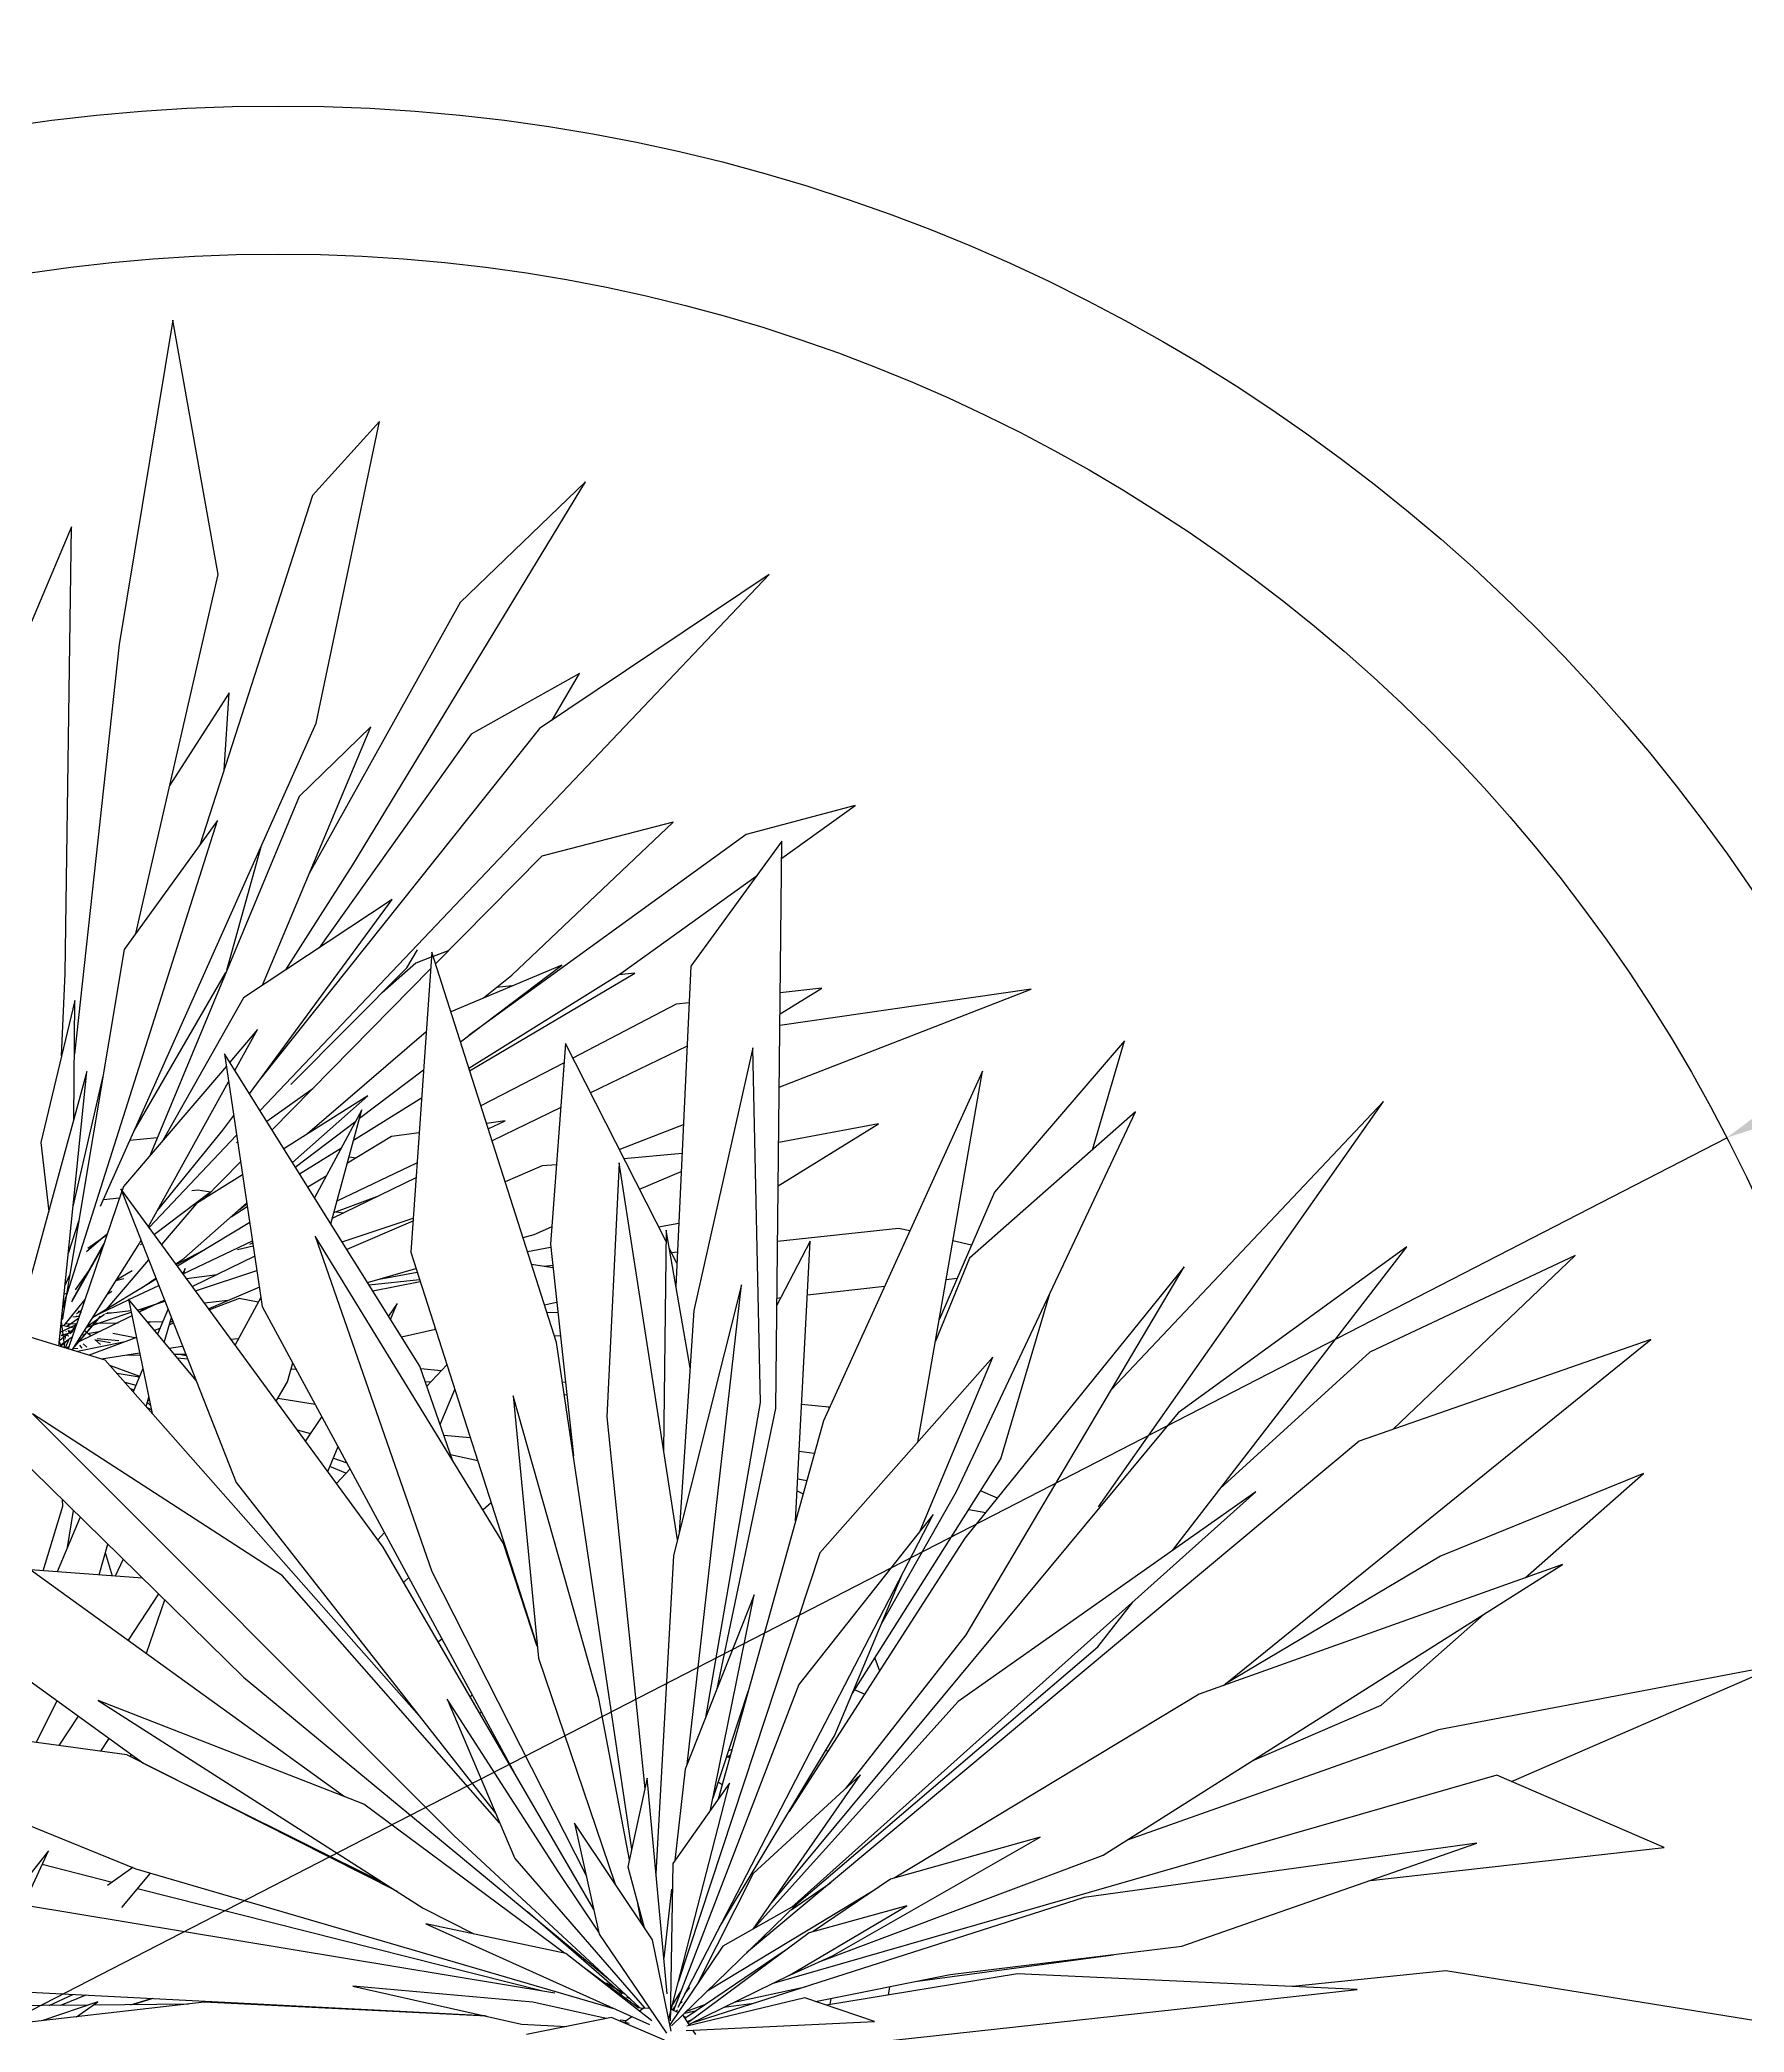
# Model space of a CAD drawing. Header units: millimetres. Extents: x -39333 to 8232, y -29726 to 4142.
# Drawn here: x -7154 to -6579, y -6647 to -5974 of the extents above; entities that cross this region are included whole.
import ezdxf

# ---------------------------------------------------------------- set-up
doc = ezdxf.new("R2010")
doc.units = ezdxf.units.MM
doc.layers.add('zelen', color=69, linetype='Continuous')
doc.layers.add('площадь', color=2, linetype='Continuous', lineweight=25, plot=False)
doc.layers.add('размер', color=1, linetype='Continuous', lineweight=25)
doc.layers.add('территория', color=74, linetype='Continuous', lineweight=25)
doc.styles.get("Standard").update_dxf_attribs({"font": 'arial.ttf'})
doc.dimstyles.new('Аннотативный', dxfattribs={"dimscale": 0, "dimtxt": 2.5, "dimasz": 2.5, "dimexe": 1.25, "dimexo": 0.625, "dimtad": 1, "dimtxsty": 'Standard', "dimcen": 2.5, "dimadec": 0, "dimazin": 0, "dimtfac": 1, "dimtmove": 0, "dimatfit": 3, "dimfxl": 1, "dimarcsym": 0})

# ---------------------------------------------------------------- blocks, each defined once
blk = doc.blocks.new('p4')
at = {"color": 1, "linetype": 'Continuous'}
for p, q in [((-20.74, 421.27), (-35.07, 334.92)), ((-8.7, 353.55), (-20.74, 421.27)), ((34.29, 394.29), (16.42, 374.59)), ((17.43, 313.96), (34.29, 394.29)), ((27.13, 276.3), (89.13, 378.22)), ((89.13, 378.22), (55.71, 346.13)), ((16.42, 374.59), (-13.56, 281.53)), ((-47.72, 366.25), (-60.56, 335.71)), ((-49.39, 247.36), (-47.72, 366.25)), ((-30.64, 257.94), (-8.7, 353.55)), ((2.47, 210.81), (138.06, 353.56)), ((138.06, 353.56), (76.88, 312.52)), ((55.71, 346.13), (15.58, 273.92)), ((-35.07, 334.92), (-46.96, 225.87)), ((87.56, 327.25), (58.72, 311.01)), ((80.23, 314.77), (87.56, 327.25)), ((-5.75, 322.07), (-21.57, 297.47)), ((-7.12, 301.5), (-5.75, 322.07)), ((-39.98, 185.42), (17.43, 313.96)), ((3.09, 244.21), (32, 312.99)), ((32, 312.99), (12.9, 294.48)), ((76.88, 312.52), (2.7, 219.44)), ((58.72, 311.01), (18.18, 254.17)), ((12.9, 294.48), (-26.88, 198.82)), ((160.91, 292.08), (131.93, 284.32)), ((141.38, 278.08), (160.91, 292.08)), ((-50.07, 158.35), (-8.83, 288.06)), ((-8.83, 288.06), (-33.73, 253.68)), ((69.48, 246.9), (112.47, 287.64)), ((112.47, 287.64), (77.45, 278.57)), ((-6.38, 248.24), (2.88, 281.38)), ((131.93, 284.32), (58.17, 230.9)), ((141.43, 282.6), (117.16, 249.25)), ((139.79, 131.53), (141.43, 282.6)), ((9.35, 248.34), (27.13, 276.3)), ((77.45, 278.57), (49.17, 249.87)), ((98.58, 247.38), (134.6, 273.21)), ((37.61, 266.99), (-1.98, 240.86)), ((-0.34, 215.3), (37.61, 266.99)), ((-33.73, 253.68), (-50.09, 155.59)), ((43.96, 250.12), (34.96, 242.22)), ((41.55, 248.87), (44.36, 253.65)), ((48.16, 253.02), (42.57, 173.1)), ((48.06, 251.64), (43.96, 250.12)), ((81.43, 149.05), (48.16, 253.02)), ((52.56, 253.32), (48.54, 251.82)), ((82.78, 249.55), (53.23, 237.16)), ((55.81, 229.11), (82.78, 249.55)), ((-50.38, 225.42), (-49.39, 247.36)), ((-31.04, 205.44), (-6.67, 247.55)), ((47.84, 248.53), (5.66, 205.71)), ((10.7, 217.76), (41.55, 248.87)), ((58.06, 222.08), (98.58, 247.38)), ((58.26, 221.45), (102.22, 247.44)), ((61.94, 240.81), (69.48, 246.9)), ((77.42, 244.84), (76.43, 244.74)), ((102.22, 247.44), (97.98, 247)), ((117.16, 249.25), (113.19, 164.02)), ((-46.84, 240.12), (-55.92, 202.37)), ((-47.11, 208.48), (-46.84, 240.12)), ((-1.98, 240.86), (-23.44, 202.86)), ((69.6, 244.02), (65.46, 243.59)), ((113.28, 239.14), (85.75, 224.8)), ((116.71, 239.52), (113.28, 239.14)), ((140.72, 217.06), (207.82, 243.13)), ((207.82, 243.13), (140.9, 233.52)), ((140.93, 236.63), (152.02, 243.42)), ((152.02, 243.42), (140.99, 242.2)), ((1.8, 232.44), (-5.61, 223.75)), ((-4.23, 221.53), (1.8, 232.44)), ((46.67, 231.77), (15.1, 204.62)), ((83.79, 228.65), (79.76, 175.23)), ((110.56, 175.93), (83.79, 228.65)), ((232.67, 229.38), (198.04, 189.13)), ((224.08, 200.37), (232.67, 229.38)), ((-7.01, 225.98), (3.05, 158.69)), ((44.98, 142.77), (-7.01, 225.98)), ((83.41, 223.58), (61.27, 212.05)), ((116.17, 228.01), (90.46, 215.51)), ((133.67, 227.51), (117.96, 157.63)), ((135.73, 133.07), (133.67, 227.51)), ((-43.62, 221.26), (-62.64, 151.65)), ((-51.12, 148.14), (-43.62, 221.26)), ((-47.31, 185.3), (-39.34, 220.01)), ((-6.51, 222.69), (-33.89, 190.61)), ((-27.21, 179.94), (-5.89, 218.52)), ((28.98, 208.78), (45.97, 221.65)), ((194.79, 221.33), (152.48, 128.26)), ((177.6, 122.57), (194.79, 221.33)), ((4.23, 208), (16.5, 216.72)), ((31.2, 214.73), (8.81, 200.67)), ((11.11, 196.99), (31.2, 214.73)), ((27.39, 202.93), (45.45, 214.21)), ((225.67, 105.32), (301.63, 213.26)), ((301.63, 213.26), (229.11, 136.49)), ((-7.46, 205.6), (-4.55, 209.56)), ((11.85, 195.79), (27.96, 208)), ((29.61, 211.06), (16.97, 187.61)), ((21.3, 180.67), (29.61, 211.06)), ((67.7, 208.06), (62.76, 207.38)), ((63.22, 205.94), (67.7, 208.06)), ((82.51, 211.64), (64.24, 202.76)), ((98.08, 200.5), (115.2, 207.15)), ((140.43, 190.8), (167.17, 207.28)), ((167.17, 207.28), (140.56, 202.29)), ((187.88, 109.4), (235.55, 210.48)), ((235.55, 210.48), (191.36, 171.54)), ((-55.92, 202.37), (-53.81, 183.97)), ((-32.16, 202.93), (-24.96, 203.68)), ((-27.06, 179.73), (-3.76, 204.26)), ((-24.86, 184.2), (-7.46, 205.6)), ((-3.83, 202.27), (-3.5, 202.5)), ((37.44, 203.92), (25.71, 196.8)), ((44.8, 204.93), (37.44, 203.92)), ((-2.71, 197.22), (-12.5, 187.28)), ((13, 193.95), (24.13, 200.9)), ((22.94, 199.04), (23.12, 199.02)), ((22.99, 186.83), (44.24, 196.92)), ((26.18, 198.53), (28.07, 198.23)), ((81.36, 196.42), (77.6, 196.09)), ((98.05, 196.92), (94.81, 129.27)), ((113.57, 96.51), (98.05, 196.92)), ((114.84, 199.38), (99.35, 198.01)), ((-2.19, 193.76), (-14.41, 186.08)), ((20.08, 193.39), (15.21, 190.43)), ((43.96, 192.9), (21.69, 182.08)), ((77.6, 196.09), (67.73, 191.87)), ((103.48, 189.87), (114.62, 194.64)), ((-34.32, 189.34), (-48.61, 147.38)), ((-39.23, 187.11), (-34.93, 187.56)), ((-34.59, 190.02), (-3.92, 111.81)), ((35.22, 94.62), (-34.59, 190.02)), ((-33.89, 190.61), (-34.25, 189.56)), ((-10.74, 189.06), (-25.67, 177.83)), ((-14.41, 186.08), (-23.73, 175.18)), ((-17.81, 171.47), (-1.07, 186.24)), ((-15.74, 189.57), (-14.1, 189.74)), ((-14.1, 189.74), (-10.62, 189.19)), ((-3.04, 184.51), (-1.04, 186.02)), ((22.12, 183.65), (34.31, 188.21)), ((198.04, 189.13), (183.26, 155.12)), ((-45.76, 181.56), (-48.6, 172.75)), ((-0.29, 181.03), (-19.49, 169.38)), ((-5.25, 182.56), (-0.92, 185.26)), ((22.75, 183.89), (24.75, 183.57)), ((24.32, 175.85), (43.21, 182.14)), ((43.15, 181.34), (25.58, 173.82)), ((108.58, 179.83), (113.98, 180.84)), ((-38.9, 175.89), (-47.65, 160.14)), ((-38.18, 178.02), (-43.7, 173.18)), ((-39.14, 177.17), (-43.7, 173.18)), ((-43.4, 174.15), (-38.25, 177.81)), ((-29.99, 174.9), (-29.22, 176.31)), ((-28.87, 175.42), (-29.36, 175.05)), ((-17.87, 167.44), (0.44, 176.13)), ((-0.27, 175.27), (0.53, 175.57)), ((17.1, 177.35), (48.23, 88.13)), ((67.31, 95.59), (17.1, 177.35)), ((72.48, 177), (75.48, 177.87)), ((75.48, 177.87), (80.11, 179.85)), ((79.76, 175.23), (85.89, 118.93)), ((110.6, 178.99), (109.91, 120.21)), ((116.95, 142.34), (110.6, 178.99)), ((148.95, 176.04), (140.08, 158.98)), ((172.48, 179.47), (140.27, 176.01)), ((145.06, 101.61), (148.95, 176.04)), ((175.45, 178.79), (172.48, 179.47)), ((191.88, 174.97), (186.92, 176.12)), ((-39.27, 174.83), (-47.77, 159.77)), ((-47.55, 147.06), (-29.99, 174.9)), ((-27.19, 171.13), (-38.58, 157.8)), ((-19.93, 169.98), (-17.81, 171.47)), ((-12.48, 173.63), (-19.81, 169.82)), ((1.05, 172.05), (-15.54, 163.98)), ((0.65, 174.76), (-3.51, 173.71)), ((42.57, 173.1), (76.08, 68.75)), ((73.67, 173.31), (79.84, 174.46)), ((80.44, 168.95), (74.77, 169.86)), ((113.48, 170.18), (111.42, 174.23)), ((113.62, 173.14), (112.06, 172.97)), ((191.36, 171.54), (182.27, 149.44)), ((245.42, 93.72), (307.81, 174.53)), ((307.81, 174.53), (246.91, 130.32)), ((352.6, 172.23), (297.96, 146.54)), ((304.2, 125.99), (352.6, 172.23)), ((-110.23, 166.11), (-1.94, 59.97)), ((-38.76, 144.39), (-110.23, 166.11)), ((-49.48, 164.15), (-48.18, 167.07)), ((-43.35, 167.89), (-46.75, 163.12)), ((-25.15, 165.94), (-42.14, 155.64)), ((-33.83, 166), (-35.94, 165.47)), ((-35.67, 165.89), (-31.62, 168.29)), ((-28.89, 163.68), (-25.26, 166.23)), ((-27.2, 164.87), (-26.86, 164.91)), ((-26.22, 165.55), (-25.15, 165.95)), ((-17.51, 168.74), (-18.06, 167.43)), ((-17.93, 167.25), (-17.51, 168.74)), ((-17.13, 166.15), (-8.91, 167.21)), ((-14.7, 162.84), (1.61, 168.28)), ((31.07, 165.04), (43.96, 168.76)), ((44.93, 165.74), (31.53, 164.3)), ((45.09, 165.27), (32.53, 162.71)), ((34.16, 165.93), (44.27, 167.82)), ((80.37, 169.56), (78.13, 169.32)), ((185.13, 165.86), (188.07, 166.19)), ((248.51, 169.19), (190.11, 96.94)), ((190.43, 71.28), (248.51, 169.19)), ((216.11, 169.26), (216.32, 169.29)), ((216.32, 169.29), (216.14, 169.33)), ((-50.07, 158.35), (-49.14, 161.28)), ((-49.47, 159.3), (-50.06, 158.48)), ((-49.36, 159.99), (-49.95, 159.54)), ((-49.78, 153.54), (-44.15, 160.46)), ((-49, 162.15), (-49.7, 161.97)), ((-49.7, 161.99), (-49.01, 162.08)), ((-49.7, 161.99), (-49.6, 162)), ((-41.89, 156.04), (-32.57, 160.46)), ((-38.88, 160.81), (-38.84, 160.83)), ((-38.1, 162.04), (-37, 162.73)), ((-38.1, 162.04), (-37, 162.73)), ((-32.6, 160.62), (-26.22, 130.17)), ((-14.57, 138.96), (-32.6, 160.62)), ((-32.49, 160.5), (-24.5, 164.29)), ((-30.16, 157.69), (-22.87, 160.12)), ((-30.16, 157.69), (-24.81, 159.48)), ((-22.97, 160.37), (-29.68, 157.11)), ((-6.14, 160.25), (-12.32, 159.58)), ((2.28, 163.85), (-11.21, 158.07)), ((-3.08, 160.8), (-11.01, 157.8)), ((2.69, 161.1), (-4.15, 148.42)), ((1.99, 159.81), (-3.08, 160.8)), ((38.95, 159.44), (36.69, 156.05)), ((37.21, 155.21), (38.95, 159.44)), ((78.22, 159.08), (81.44, 159.8)), ((130.61, 164.43), (112.52, 92.35)), ((116.16, 36.67), (130.61, 164.43)), ((140.11, 160.92), (141.15, 161.03)), ((148.2, 161.81), (168.75, 164.06)), ((199.69, 118.07), (212.74, 162.11)), ((-50.74, 151.83), (-46.39, 153.9)), ((-50.45, 154.73), (-49.64, 147.69)), ((-50.45, 154.73), (-49.64, 147.69)), ((-50.08, 155.68), (-50.41, 155.09)), ((-50.05, 155.83), (-50.4, 155.21)), ((-50.4, 155.15), (-50.33, 155.23)), ((-50.23, 155.5), (-50.37, 155.48)), ((-50.29, 156.27), (-49.91, 156.65)), ((-50.26, 156.55), (-49.91, 156.68)), ((-49.07, 154.03), (-46.32, 154.09)), ((-45.82, 155.57), (-48.91, 153.34)), ((-48.73, 154.04), (-48.12, 153.91)), ((-48.01, 153.13), (-46.39, 153.9)), ((-45.68, 155.99), (-47.41, 155.8)), ((-46.61, 154.09), (-47.12, 152.93)), ((-40.06, 156.07), (-46.96, 147.99)), ((-40.58, 155.46), (-46.96, 147.99)), ((-46.22, 156.06), (-46.53, 155.9)), ((-46.22, 156.06), (-46.53, 155.9)), ((-46.44, 156.84), (-45.1, 157.67)), ((-46.44, 156.84), (-45.1, 157.67)), ((-31.66, 156.15), (-46.31, 149.02)), ((-45.22, 157.33), (-45.94, 157.36)), ((-45.28, 157.16), (-45.79, 155.98)), ((-43.69, 153.18), (-31.87, 157.12)), ((-43.69, 153.18), (-31.87, 157.12)), ((-43.59, 153.35), (-38.95, 156.61)), ((-42.1, 154.19), (-42.57, 154.06)), ((-42.39, 154.19), (-35.35, 154.35)), ((-41.89, 156.04), (-40.03, 156.92)), ((-31.94, 157.47), (-38.66, 156.74)), ((-37.12, 156.91), (-38.2, 156.97)), ((-28.09, 157.88), (-30.14, 157.66)), ((-26.32, 158.74), (-30.02, 157.67)), ((-27.54, 154.54), (-23.45, 154.64)), ((-27.44, 154.43), (-26.74, 154.56)), ((-22.04, 158), (-24.85, 151.32)), ((-23.02, 149.11), (-21.15, 155.75)), ((-20.54, 154.2), (-21.71, 153.75)), ((-21.45, 154.68), (-20.74, 154.7)), ((3.05, 158.69), (70.24, 34.36)), ((78.86, 157.07), (81.73, 157.13)), ((117.96, 157.63), (114.06, 98.47)), ((-50.39, 147.92), (-50.99, 149.47)), ((-50.82, 149.69), (-47.02, 152.76)), ((-50.82, 149.69), (-47.02, 152.76)), ((-50.74, 151.7), (-50.78, 151.44)), ((-50.6, 148.46), (-49.75, 149.1)), ((-50.59, 148.42), (-47.52, 150.58)), ((-46.75, 152.84), (-50.55, 153.71)), ((-48.74, 149.72), (-50.5, 148.21)), ((-48.74, 149.72), (-50.5, 148.21)), ((-50.45, 150.93), (-47.45, 151.93)), ((-50.45, 150.93), (-49.77, 151.16)), ((-50.34, 151.28), (-48.46, 150.89)), ((-49.67, 147.7), (-49.52, 148.9)), ((-48.51, 149.73), (-49.4, 147.68)), ((-49.39, 149.93), (-49.25, 151.05)), ((-49.13, 152.03), (-49.11, 152.17)), ((-48.69, 152.29), (-47.99, 151.37)), ((-47.77, 151.6), (-48.56, 152.33)), ((-48.42, 151.61), (-48.22, 151.67)), ((-48.06, 151.73), (-47.45, 151.93)), ((-47.21, 152.71), (-47.64, 151.74)), ((-46.89, 152.88), (-46.68, 153.04)), ((-46.89, 152.88), (-46.68, 153.04)), ((-46.24, 149.13), (-46.2, 149.08)), ((-33.91, 149.15), (-46.18, 146.64)), ((-45.42, 149.46), (-45.81, 149.81)), ((-44.97, 151.15), (-44.49, 151.24)), ((-43.66, 147.84), (-44.61, 148.72)), ((-44.09, 152.08), (-44.35, 152.13)), ((-42.62, 150.82), (-44.09, 152.08)), ((-43.36, 151.45), (-40.03, 152.07)), ((-30.47, 150.45), (-43.05, 145.69)), ((-40.01, 148.57), (-41.5, 149.85)), ((-41.43, 149.79), (-37.35, 149.09)), ((-35.14, 149.53), (-40.9, 150.07)), ((-36.73, 151.58), (-30.88, 150.38)), ((-24.23, 152.8), (-25.65, 152.27)), ((-5.29, 149.98), (-3.23, 150.12)), ((40.11, 150.57), (49.16, 152.59)), ((49.19, 152.5), (48.82, 152.51)), ((82.42, 150.8), (80.85, 150.88)), ((101.42, 14.18), (81.43, 149.05)), ((258.99, 57.75), (372.75, 149.87)), ((372.75, 149.87), (295.15, 122.84)), ((-48.53, 147.6), (-49.68, 147.71)), ((-49.2, 147.66), (-49.66, 147.77)), ((-48.39, 148.01), (-49.13, 147.65)), ((-46.07, 147.37), (-47.28, 147.48)), ((-45.62, 148.35), (-45, 147.58)), ((-39.75, 144.69), (-29.6, 146.31)), ((44.83, 49.64), (-38.76, 144.39)), ((-33.14, 145.74), (-29.5, 145.8)), ((-21.73, 147.57), (-18.17, 148.14)), ((-20.39, 145.95), (-17.33, 146)), ((-16.78, 144.6), (-19.48, 144.86)), ((-19.12, 145.98), (-17.19, 145.64)), ((9.8, 138.58), (11.19, 143.63)), ((197.6, 145.18), (151.48, 93.04)), ((178.26, 98.92), (197.6, 145.18)), ((297.96, 146.54), (258.12, 110.17)), ((-37.58, 143.05), (-29.59, 140.1)), ((-36.91, 142.29), (-37.02, 142.65)), ((-29.69, 139.86), (-35.58, 140.78)), ((-33.55, 138.48), (-30.61, 137.67)), ((-28.73, 142.14), (-31.33, 135.96)), ((6.8, 133.45), (9.8, 138.58)), ((12.14, 141.87), (10.74, 142.01)), ((53.74, 117.7), (44.98, 142.77)), ((50.65, 141.51), (45.25, 142.02)), ((47.86, 138.5), (46.43, 138.64)), ((52.19, 143.16), (46.85, 137.42)), ((83.77, 138.42), (82.99, 138.49)), ((-32.13, 136.87), (-31.1, 136.51)), ((-27.82, 131.99), (-27.12, 134.48)), ((-26.67, 132.33), (-27.51, 133.1)), ((-27.33, 133.76), (-26.93, 133.55)), ((17.16, 132.59), (7.2, 134.13)), ((50.41, 127.24), (54.3, 136.57)), ((69.85, 134.87), (76.59, 64.98)), ((92.63, 54.24), (69.85, 134.87)), ((84.13, 135.08), (83.49, 135.14)), ((121.13, 49.21), (135.73, 133.07)), ((-58.13, 130.07), (54.03, 17.82)), ((8.34, 87.03), (-58.13, 130.07)), ((-26.43, 131.15), (-27.64, 131.78)), ((18.89, 129.38), (14.54, 122.87)), ((94.81, 129.27), (104.89, 30.26)), ((124.16, 56.84), (139.79, 131.53)), ((152.48, 128.26), (124.42, 27.47)), ((246.91, 130.32), (138.74, 0.06)), ((153.87, 131.86), (146.67, 132.54)), ((154, 131.62), (153.87, 131.86)), ((12.38, 125.83), (15.88, 124.87)), ((51.39, 124.41), (58.42, 123.74)), ((85.15, 125.71), (84.92, 125.49)), ((295.15, 122.84), (132.02, -13.47)), ((20.51, 114.72), (23.24, 121.34)), ((21.98, 118.29), (25.55, 117.06)), ((60.41, 117.54), (53.21, 119.2)), ((150.04, 119.52), (146.02, 120.06)), ((160.12, 55.55), (199.69, 118.07)), ((-138.39, 116.43), (-28.47, 36.97)), ((-3.92, 111.81), (65.16, 23.72)), ((25.31, 114.26), (21.07, 116.07)), ((26.42, 115.45), (22.81, 111.57)), ((145.64, 112.74), (148.04, 112.31)), ((370.82, 114.22), (316.78, 92.18)), ((339.3, 86.39), (370.82, 114.22)), ((-50.05, 105.46), (-50.12, 107.19)), ((63.98, 106.41), (61.86, 104.48)), ((144.05, -1.32), (267.57, 109.32)), ((145.47, 109.54), (147.06, 108.81)), ((168, 74.38), (187.88, 109.4)), ((267.57, 109.32), (188.32, 53.5)), ((198.77, 107.64), (194.3, 109.56)), ((-55.3, 88.28), (-50.05, 105.46)), ((-45.41, 102.58), (-51.56, 88)), ((-48.83, 94.47), (-47.22, 104.35)), ((61.77, 104.62), (61.95, 104.56)), ((113.76, -27.89), (181.67, 103.24)), ((181.67, 103.24), (145.92, 58)), ((191.18, 104.62), (195.67, 103.82)), ((24.98, 28.13), (-70.04, 96.67)), ((33.83, 96.52), (35.61, 98.45)), ((76.29, 68.11), (67.31, 95.59)), ((190.11, 96.94), (143.34, 24.19)), ((-40.41, 87.17), (-38.09, 95.41)), ((-38.73, 93.15), (-36.93, 86.91)), ((-33.98, 91.38), (-36.09, 86.85)), ((91.33, -1.9), (35.22, 94.62)), ((68.41, 92.25), (68.49, 92.37)), ((112.52, 92.35), (107.87, 7.59)), ((151.48, 93.04), (113.79, -21.21)), ((316.78, 92.18), (259.51, 58.16)), ((-28.81, 86.3), (-58.69, 88.53)), ((-28.79, 86.29), (-28.81, 86.3)), ((66.22, 21.22), (8.34, 87.03)), ((42.09, 86.46), (40.7, 85.19)), ((48.23, 88.13), (89.32, 7.15)), ((155.43, 44.33), (173.33, 87.13)), ((226.94, 12.53), (349.21, 89.93)), ((349.21, 89.93), (252.52, 55.44)), ((-24.54, 82.12), (-32.61, 69.84)), ((-27.79, 66.38), (-22.92, 80.53)), ((71.92, 81.48), (72, 81.44)), ((72.51, 79.87), (72.43, 79.91)), ((134.07, 81.85), (115.67, 35.43)), ((122.42, 24.64), (134.07, 81.85)), ((225.56, 68), (234.81, 79.97)), ((73.66, 76.26), (73.61, 76.3)), ((73.66, 76.26), (73.61, 76.3)), ((300.95, 52.53), (328.35, 76.72)), ((49.89, 69.39), (50.88, 70.19)), ((158.41, 30.36), (190.43, 71.28)), ((76.59, 64.98), (97.06, 4.81)), ((144.66, -0.98), (225.56, 68)), ((166.11, 65.02), (167.41, 61.63)), ((-1.94, 59.97), (95.75, -20.82)), ((407.19, 63.26), (316.25, 45.94)), ((335.68, 32.17), (407.19, 63.26)), ((-141.86, 54.29), (-30.6, 8.94)), ((-33.02, 39.27), (-141.86, 54.29)), ((-57.13, 42.6), (-51.53, 53.64)), ((-40.67, 53.78), (45.91, -1.54)), ((30.1, 26.14), (-40.67, 53.78)), ((52.32, 54.07), (70.27, 11.66)), ((82.02, 7.97), (52.32, 54.07)), ((58.99, 55.18), (58.38, 54.77)), ((100.8, 11.33), (92.63, 54.24)), ((145.92, 58), (112.55, -28.76)), ((123.07, 27.86), (132.48, 56.44)), ((188.32, 53.5), (133.76, -7.1)), ((163.43, 55.44), (160.77, 56.57)), ((252.52, 55.44), (171.34, 6.44)), ((-45.92, 49.59), (-51.07, 41.76)), ((60.98, 50.31), (61.42, 50.69)), ((130.81, 51.36), (131.04, 51.25)), ((266.62, 37.65), (300.95, 52.53)), ((-39.94, 40.23), (-37.72, 43.65)), ((65.81, 42.58), (65.54, 42.46)), ((124.76, -6.64), (155.43, 44.33)), ((316.25, 45.94), (233.32, 16.56)), ((39.02, 2.87), (-33.02, 39.27)), ((-32.12, 38.82), (-31.73, 39.32)), ((126.59, 38.55), (127.71, 39.28)), ((128.09, 40.68), (127.18, 40.34)), ((127.49, 38.52), (127.2, 38.95)), ((127.49, 38.52), (127.2, 38.95)), ((153.14, 40.51), (153.67, 40.26)), ((-28.1, 36.79), (35.53, 5.09)), ((-23.39, 34.41), (-23.37, 34.43)), ((-22.76, 34.09), (-22.74, 34.12)), ((105.5, 33.1), (100.41, 9.5)), ((110.83, -24.32), (105.5, 33.1)), ((115.67, 35.43), (112.92, 11.18)), ((124.46, 32.08), (125.51, 31.4)), ((124.46, 32.08), (125.51, 31.4)), ((133.73, -7.14), (162.33, 33.97)), ((162.33, 33.97), (133.76, 7.66)), ((331.79, 33.85), (138.74, -21.7)), ((376.34, 14.61), (331.79, 33.85)), ((-17.69, 31.6), (-17.66, 31.51)), ((-16.43, 30.97), (-16.49, 30.92)), ((111.27, -31), (127.43, 31.74)), ((127.43, 31.74), (112.35, 10.38)), ((-5.09, 25.15), (-4.96, 25.26)), ((0.91, 22.13), (1.09, 22.25)), ((83.56, -13.57), (30.1, 26.14)), ((6.53, 19.54), (6.32, 19.39)), ((54.03, 17.82), (103.51, -28.01)), ((86.23, 21.07), (92.79, -8.51)), ((106.93, -10.01), (86.23, 21.07)), ((154.85, -14.27), (210.19, 17.34)), ((210.19, 17.34), (170.34, 6.16)), ((-53.84, 13.73), (-71.91, -9.12)), ((-64.5, -9.47), (-53.84, 13.73)), ((18.25, 13.36), (18.5, 13.58)), ((70.27, 11.66), (104.87, -28.05)), ((152.04, -15.54), (226.94, 12.53)), ((326.46, 15.75), (221.9, 1.28)), ((247.93, -11.7), (326.46, 15.75)), ((298.17, 5.86), (376.34, 14.61)), ((-36.94, 5.33), (-55.54, 10.04)), ((-31.37, 9.26), (-38.14, 4.49)), ((-34.32, -1.33), (-26.69, 7.78)), ((-30.6, 8.94), (96.93, -28.33)), ((27.61, 8.63), (28.04, 8.82)), ((30.89, 7.41), (30.39, 7.23)), ((33.74, 5.99), (33.22, 5.79)), ((92.66, -7.91), (82.02, 7.97)), ((100.41, 9.5), (104.7, -6.67)), ((112.35, 10.38), (111.7, -31.51)), ((133.76, 7.66), (119.02, -21.55)), ((170.34, 6.16), (149.75, -7.77)), ((77.72, -23.66), (-30.18, 3.62)), ((112.05, 3.54), (109.96, -14.9)), ((221.9, 1.28), (117.15, -32.23)), ((165.89, 3.15), (121.49, -23.65)), ((143.9, -1.98), (154.34, 5.18)), ((80.95, -24.2), (-60.48, -0.71)), ((45.91, -1.54), (59.4, -8.41)), ((98.92, -24.46), (73.64, -2.53)), ((75.05, -3.7), (74.99, -3.71)), ((104.03, -5.66), (103.02, -0.33)), ((104.45, -6.29), (104.26, -5)), ((111.99, -32.85), (145.33, -0.6)), ((145.33, -0.6), (125.64, -11.69)), ((143.65, -19.3), (174.63, -0.89)), ((174.63, -0.89), (148.69, -8.07)), ((46.65, -5.69), (106.2, -32.5)), ((83.88, -13.64), (46.65, -5.69)), ((92.79, -8.51), (110.72, -34.87)), ((111.96, -34.33), (106.93, -10.01)), ((148.69, -8.07), (116.33, -32.08)), ((137.98, -8.49), (135.21, -10.39)), ((106.75, -31.53), (83.88, -13.64)), ((88.58, -15.49), (89.04, -15.27)), ((125.64, -11.69), (111.6, -32.6)), ((142.28, -12.82), (115.54, -30.9)), ((142.68, -19.78), (154.85, -14.27)), ((177.55, -20.97), (229.63, -13.93)), ((186.24, -19.23), (247.93, -11.7)), ((-164.1, -18.53), (62.23, -30.16)), ((103.11, -28.08), (88.09, -16.93)), ((116.6, -32.49), (143.65, -19.3)), ((150.39, -26.39), (186.24, -19.23)), ((204.11, -19.05), (153.28, -27.37)), ((294.62, -23.24), (204.11, -19.05)), ((318.19, -18.26), (277.39, -22.44)), ((421.01, -34.86), (318.19, -18.26)), ((-40.75, -26.44), (-55.4, -31.47)), ((-53.71, -27.45), (-47.36, -24.53)), ((-43.94, -24.71), (-50.7, -27.42)), ((-46.38, -30.45), (-40.75, -26.44)), ((-32.03, -27.24), (-26.43, -25.61)), ((-26.09, -25.62), (-31.23, -27.23)), ((27.19, -22.29), (72.12, -32.39)), ((75.1, -26.56), (27.19, -22.29)), ((94.71, -21.44), (99.55, -24.35)), ((97.07, -22.86), (99.55, -24.35)), ((100.87, -25.57), (100.08, -25.29)), ((101.28, -25.94), (100.99, -25.95)), ((112.13, -27.63), (114.51, -23.69)), ((114.28, -26.88), (114.82, -26.42)), ((115.58, -24.37), (116.89, -22.69)), ((147.51, -25.42), (116.14, -33)), ((128.72, -26.58), (147.64, -22.47)), ((166.03, -31.68), (147.51, -25.42)), ((154.41, -25.59), (154.15, -27.23)), ((166.26, -37.19), (294.62, -23.24)), ((170.09, -22.46), (169.74, -24.68)), ((-12.37, -26.61), (-122.35, -39.03)), ((-43.4, -27.35), (-102.66, -27.93)), ((-16.6, -27.09), (-42.01, -27.34)), ((62.78, -30.29), (-12.37, -26.61)), ((-0.57, -26.94), (-4.94, -26.98)), ((96, -30.62), (73.38, -35.19)), ((94.66, -30.9), (75.1, -26.56)), ((110.14, -36.65), (96, -30.62)), ((98.33, -31.29), (99.98, -31.48)), ((100.74, -32.25), (98.79, -31.81)), ((99.75, -32.03), (99.98, -31.48)), ((99.98, -31.48), (101.49, -30.38)), ((103.42, -27.93), (102.75, -27.82)), ((103.03, -28.03), (104.49, -28.19)), ((103.45, -28.95), (104.49, -28.19)), ((104.49, -28.19), (106.08, -28.05)), ((110.62, -27.88), (110.68, -27.9)), ((111.73, -29.19), (111.7, -31.08)), ((111.92, -28.47), (113.79, -29.33)), ((112.25, -28.62), (112.95, -27.73)), ((112.29, -28.58), (112.79, -28.15)), ((112.72, -28.34), (112.64, -28.28)), ((113.12, -29.02), (113.62, -28.58)), ((113.16, -29.04), (113.21, -28.95)), ((114.94, -29.99), (116.83, -32.83)), ((115.83, -30.71), (114.99, -30.07)), ((115.49, -29.46), (118.72, -28.76)), ((115.86, -29.1), (121.14, -27.12)), ((115.94, -34.12), (166.03, -31.68)), ((116.13, -31.79), (117.65, -31.1)), ((116.94, -31.63), (116.71, -31.53)), ((116.78, -29.18), (118.43, -28.95)), ((116.99, -31.59), (116.83, -31.47)), ((118.44, -31.81), (118.04, -31.79)), ((125.94, -27.94), (133.92, -26.86)), ((72.12, -32.39), (84.15, -33.02)), ((116.93, -32.81), (116.75, -32.71)), ((117.63, -34.04), (118.38, -35.17)), ((117.78, -32.03), (117.67, -31.97))]:
    blk.add_line(p, q, dxfattribs=at)
blk = doc.blocks.new('*D48')
at = {"layer": 'Defpoints', "color": 0, "transparency": 16777216}
for p in [(-6584.71, -6344.87), (-7562.84, -6848.12)]:
    blk.add_point(p, dxfattribs=at)
at = {"layer": 'размер', "color": 0, "lineweight": -2, "transparency": 16777216}
for p, q in [((-4651.58, -5350.25), (-6362.41, -6230.49)), ((-7562.84, -6848.12), (-6584.71, -6344.87)), ((-7785.14, -6962.5), (-8007.44, -7076.88))]:
    blk.add_line(p, q, dxfattribs=at)
at = {"layer": 'размер', "color": 0, "transparency": 16777216}
for points in [[(-6381.47, -6193.44), (-6343.35, -6267.54), (-6584.71, -6344.87)], [(-7804.2, -6925.45), (-7766.08, -6999.55), (-7562.84, -6848.12)]]:
    blk.add_solid(points, dxfattribs=at)
at = {"layer": 'размер', "color": 0, "transparency": 16777216, "insert": (-5249.84, -5436.36), "char_height": 250, "attachment_point": 5, "rotation": 27.22635}
blk.add_mtext('∅1100', dxfattribs=at)
blk = doc.blocks.new('*D49')
at = {"layer": 'Defpoints', "color": 0, "transparency": 16777216}
for p in [(-3523.77, -5914.94), (-8673.77, -6596.5), (-3523.77, -6596.5)]:
    blk.add_point(p, dxfattribs=at)
at = {"layer": 'размер', "color": 0, "lineweight": -2, "transparency": 16777216}
for p, q in [((-8673.77, -6534), (-8673.77, -5789.94)), ((-3523.77, -6534), (-3523.77, -5789.94)), ((-8423.77, -5914.94), (-3773.77, -5914.94))]:
    blk.add_line(p, q, dxfattribs=at)
at = {"layer": 'размер', "color": 0, "transparency": 16777216}
for points in [[(-8423.77, -5873.27), (-8423.77, -5956.6), (-8673.77, -5914.94)], [(-3773.77, -5873.27), (-3773.77, -5956.6), (-3523.77, -5914.94)]]:
    blk.add_solid(points, dxfattribs=at)
at = {"layer": 'размер', "color": 0, "transparency": 16777216, "insert": (-6098.77, -5724.79), "char_height": 250, "attachment_point": 5}
blk.add_mtext('5150', dxfattribs=at)
blk = doc.blocks.new('*D55')
at = {"layer": 'Defpoints', "color": 0, "transparency": 16777216}
for p in [(-12623.77, -6596.5), (-3573.77, -6846.5), (-12623.77, -12985.04)]:
    blk.add_point(p, dxfattribs=at)
at = {"layer": 'размер', "color": 0, "lineweight": -2, "transparency": 16777216}
for p, q in [((-12623.77, -6659), (-12623.77, -13110.04)), ((-3573.77, -6909), (-3573.77, -13110.04)), ((-3823.77, -12985.04), (-12373.77, -12985.04))]:
    blk.add_line(p, q, dxfattribs=at)
at = {"layer": 'размер', "color": 0, "transparency": 16777216}
for points in [[(-12373.77, -12943.37), (-12373.77, -13026.71), (-12623.77, -12985.04)], [(-3823.77, -12943.37), (-3823.77, -13026.71), (-3573.77, -12985.04)]]:
    blk.add_solid(points, dxfattribs=at)
at = {"layer": 'размер', "color": 0, "transparency": 16777216, "insert": (-8098.77, -12794.9), "char_height": 250, "attachment_point": 5}
blk.add_mtext('9050', dxfattribs=at)
blk = doc.blocks.new('*D56')
at = {"layer": 'Defpoints', "color": 0, "transparency": 16777216}
for p in [(-10623.77, -6596.5), (-3573.77, -6846.5), (-10623.77, -12583.49)]:
    blk.add_point(p, dxfattribs=at)
at = {"layer": 'размер', "color": 0, "lineweight": -2, "transparency": 16777216}
for p, q in [((-10623.77, -6659), (-10623.77, -12708.49)), ((-3573.77, -6909), (-3573.77, -12708.49)), ((-3823.77, -12583.49), (-10373.77, -12583.49))]:
    blk.add_line(p, q, dxfattribs=at)
at = {"layer": 'размер', "color": 0, "transparency": 16777216}
for points in [[(-10373.77, -12541.83), (-10373.77, -12625.16), (-10623.77, -12583.49)], [(-3823.77, -12541.83), (-3823.77, -12625.16), (-3573.77, -12583.49)]]:
    blk.add_solid(points, dxfattribs=at)
at = {"layer": 'размер', "color": 0, "transparency": 16777216, "insert": (-7098.77, -12393.35), "char_height": 250, "attachment_point": 5}
blk.add_mtext('7050', dxfattribs=at)

msp = doc.modelspace()

# ---------------------------------------------------------------- linework, layer by layer
at = {"layer": 'площадь'}
for radius in [1600, 1100]:
    msp.add_circle((-7073.774, -6596.496), radius, dxfattribs=at)
at = {"layer": 'территория'}
for radius in [600, 550]:
    msp.add_circle((-7073.774, -6596.496), radius, dxfattribs=at)
for radius, start, end in [(5550, 90, 270), (3550, 90, 270), (1600, 15.439288, 90), (1100, 15.439288, 90), (1100, 284.502317, 0), (1600, 284.502317, 0)]:
    msp.add_arc((-7073.774, -6596.496), radius, start, end, dxfattribs=at)

# ---------------------------------------------------------------- block references
at = {"layer": 'zelen', "xscale": 1.268164555402169, "yscale": 1.268164555402169, "zscale": 1.268164555402169}
msp.add_blockref('p4', (-7083.062, -6603.071), dxfattribs=at)

# ---------------------------------------------------------------- dimensions: what is measured, and where the dimension line sits
at = {"layer": 'размер'}
dim = msp.add_diameter_dim_2p(p1=(-7562.838, -6848.125), p2=(-6584.711, -6344.867), dimstyle='Аннотативный', dxfattribs=at)
dim.commit()
dim.dimension.update_dxf_attribs({"geometry": '*D48', "text_midpoint": (-5159.645, -5611.654), "dimtype": 163})
for base, p1, p2, picture, middle in [((-3523.774, -5914.936), (-8673.774, -6596.496), (-3523.774, -6596.496), '*D49', (-6098.774, -5724.793)), ((-12623.774, -12985.041), (-3573.774, -6846.496), (-12623.774, -6596.496), '*D55', (-8098.774, -12794.898)), ((-10623.774, -12583.494), (-3573.774, -6846.496), (-10623.774, -6596.496), '*D56', (-7098.774, -12393.351))]:
    dim = msp.add_linear_dim(base=base, p1=p1, p2=p2, dimstyle='Аннотативный', dxfattribs=at)
    dim.commit()
    dim.dimension.update_dxf_attribs({"geometry": picture, "text_midpoint": middle})

doc.saveas('drawing.dxf')
